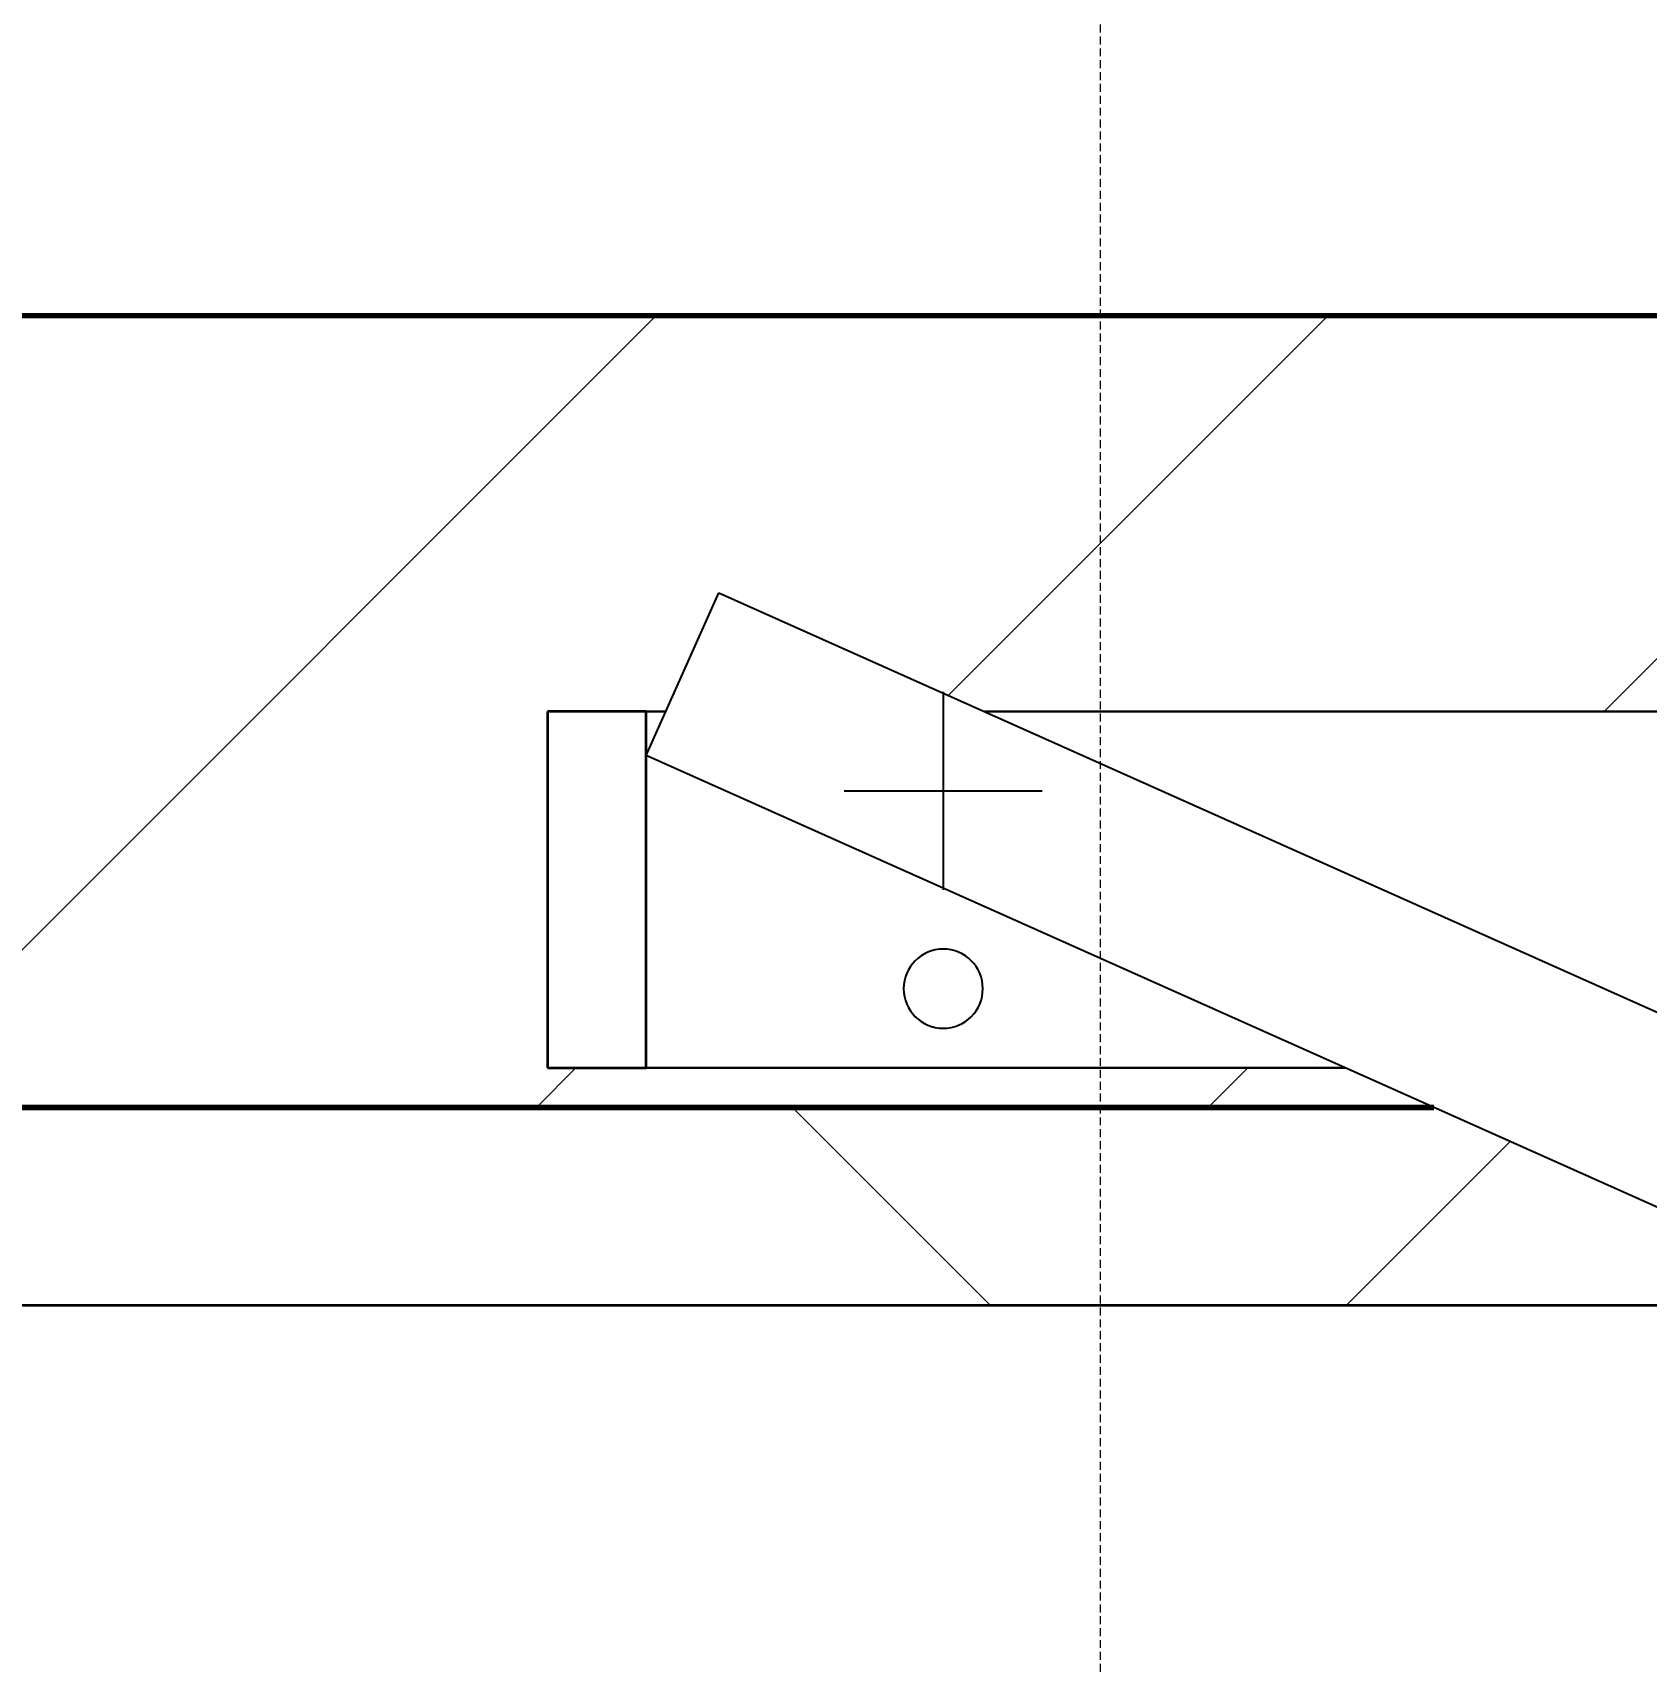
# Model space of a CAD drawing. Header units: millimetres. Extents: x -794326 to -715748, y -17796 to 22353.
# Drawn here: x -742112.4 to -741704.8, y 7803.6 to 8215.5 of the extents above; entities that cross this region are included whole.
import ezdxf

# ---------------------------------------------------------------- set-up
doc = ezdxf.new("R2010")
doc.units = ezdxf.units.MM
doc.linetypes.add('DPA_Hidden 50', pattern=[3, 2, -1])
for name, color, linetype, lineweight in [('A-ANNO-DIMS', 1, 'Continuous', 9), ('A-ANNO-DIMS-100', 1, 'Continuous', 9), ('A-DETL', 1, 'Continuous', 70), ('A-DOOR', 3, 'Continuous', 70), ('A-DOOR-E', 2, 'Continuous', 25), ('A-GLAZ-CURT', 2, 'Continuous', 9), ('A-WALL', 5, 'Continuous', 35), ('A-WALL-FNSH', 2, 'Continuous', 35), ('A-WALL-PATT', 1, 'Continuous', 35)]:
    doc.layers.add(name, color=color, linetype=linetype, lineweight=lineweight)
doc.styles.add('Arial_2', font='arial.ttf', dxfattribs={"height": 300})
doc.dimstyles.new('DPA-DIM-3_0_T-T', dxfattribs={"dimscale": 304.8, "dimtxt": 306.07782, "dimasz": 0.656168, "dimexe": 0.656168, "dimexo": 0.0625, "dimgap": 0.164042, "dimtad": 1, "dimdec": 0, "dimzin": 0, "dimdsep": 46, "dimtxsty": 'Arial_2', "dimblk1": 'OBLIQUE', "dimblk2": 'OBLIQUE', "dimsah": 1, "dimcen": 0.09, "dimdle": 0.656168, "dimadec": 8, "dimazin": 0, "dimtfac": 1, "dimtdec": 4, "dimtix": 1, "dimtmove": 0, "dimatfit": 3, "dimfxl": 1.312336, "dimfxlon": 1, "dimtvp": 1, "dimtolj": 1, "dimtzin": 0, "dimarcsym": 2})

# ---------------------------------------------------------------- blocks, each defined once
blk = doc.blocks.new('DPA_AC-SG-PI - A2_1200x2000 mm-12153081-4282-01 ENLARGED LOWER PLATFORM LEVEL - REFLECTED CEILING PLAN - SHEET 3')
at = {"layer": 'A-DOOR', "lineweight": 25}
for p, q in [((-500, 5), (-500, -45)), ((-525, -20), (-475, -20))]:
    blk.add_line(p, q, dxfattribs=at)
at = {"layer": 'A-DOOR', "lineweight": 35}
for p, q in [((-575, 0), (-600, 0)), ((-600, 0), (-600, -90)), ((-575, -90), (-575, 0)), ((-600, -90), (-575, -90))]:
    blk.add_line(p, q, dxfattribs=at)
at = {"layer": 'A-DOOR', "lineweight": 25}
for start, end in [(0, 180), (180, 0)]:
    blk.add_arc((-500, -70), 10, start, end, dxfattribs=at)
at = {"layer": 'A-DOOR-E'}
for p, q in [((-575, -11.13), (-556.64, 29.95)), ((-556.64, 29.95), (522.81, -452.33)), ((-600, 0), (-570.03, 0)), ((-600, -90), (-600, 0)), ((-575, 0), (-575, -90)), ((-570.03, 0), (-575, 0)), ((-489.61, 0), (600, 0)), ((575, 0), (-489.61, 0)), ((504.45, -493.42), (-575, -11.13)), ((-398.48, -90), (-600, -90)), ((-575, -90), (-398.48, -90))]:
    blk.add_line(p, q, dxfattribs=at)
blk = doc.blocks.new('PPLS-PP19_Custom Tile Pattern - Custom Tile Pattern-V52-4282-01 ENLARGED LOWER PLATFORM LEVEL - REFLECTED CEILING PLAN - SHEET 3')
at = {"layer": 'A-GLAZ-CURT'}
for p, q in [((-35.81, 0), (300, 0)), ((300, 0), (-35.81, 0)), ((195.99, 0), (201.89, 0)), ((201.89, 0), (195.99, 0)), ((202.06, 0), (213.31, 0)), ((213.31, 0), (202.06, 0)), ((230.06, 0), (300, 0)), ((76.1, -50), (300, -50)), ((300, -50), (76.1, -50))]:
    blk.add_line(p, q, dxfattribs=at)
for points, knots in [([(30.82, 0), (29.27, 0), (20.14, 0), (3.54, 0), (-16.48, 0), (-34.46, 0), (-35.93, 0)], [-10462.034656, -10462.034656, -10462.034656, -10462.034656, -10363.088938, -9884.23066, -9424.652049, -9188.737226, -9188.737226, -9188.737226, -9188.737226]), ([(-35.86, 0), (-31.72, 0), (-18.82, 0), (8.83, 0), (40.14, 0), (60.51, 0), (66.14, 0)], [-6168.165977, -6168.165977, -6168.165977, -6168.165977, -5862.463379, -5340.621928, -4573.028122, -4259.107139, -4259.107139, -4259.107139, -4259.107139]), ([(31.18, 0), (25.97, 0), (11.99, 0), (-10.93, 0), (-27.97, 0), (-35.84, 0)], [-4496.803627, -4496.803627, -4496.803627, -4496.803627, -4222.080604, -3745.412743, -3295.494868, -3295.494868, -3295.494868, -3295.494868]), ([(76.63, 0), (74.8, 0), (67.65, 0), (53.52, 0), (37, 0), (24.07, 0), (12.82, 0), (-2.9, 0), (-20.62, 0), (-30.05, 0), (-35.09, 0), (-35.78, 0)], [-3095.572228, -3095.572228, -3095.572228, -3095.572228, -2950.589685, -2634.532728, -2313.748533, -2106.613311, -1925.670641, -1617.263037, -1290.787923, -1039.307308, -1000.285926, -1000.285926, -1000.285926, -1000.285926]), ([(-30.52, 0), (-27.11, 0), (-17.83, 0), (5.99, 0), (22.06, 0), (37.44, 0), (45.92, 0), (57.76, 0), (64.47, 0), (72.74, 0), (75.22, 0), (76.03, 0), (76.21, 0)], [-2323.618664, -2323.618664, -2323.618664, -2323.618664, -2142.497158, -1716.209403, -1206.526904, -1089.329421, -901.315459, -753.071572, -495.328968, -421.953223, -334.951786, -290.452333, -290.452333, -290.452333, -290.452333]), ([(-15.19, 0), (-13.07, 0), (7.48, 0), (42.82, 0), (88.72, 0), (120.63, 0), (138.28, 0), (138.53, 0)], [-461.142613, -461.142613, -461.142613, -461.142613, -429.606584, -390.253598, -346.313304, -291.370682, -290.5735, -290.5735, -290.5735, -290.5735]), ([(103.09, 0), (101.08, 0), (86.31, 0), (63.34, 0), (35.84, 0), (12, 0), (3.36, 0), (-1.23, 0), (-1.84, 0)], [-375.435014, -375.435014, -375.435014, -375.435014, -369.147452, -330.153101, -307.516438, -285.83788, -246.234814, -236.991154, -236.991154, -236.991154, -236.991154]), ([(-1.73, 0), (1.41, 0), (10.39, 0), (15.02, 0), (22.91, 0), (31, 0), (39.04, 0), (51.19, 0), (58.74, 0), (61.34, 0), (61.45, 0)], [-2613.365142, -2613.365142, -2613.365142, -2613.365142, -2439.246196, -2084.094819, -1956.422387, -1818.904206, -1645.594513, -1443.202566, -1228.752106, -1120.932285, -1120.932285, -1120.932285, -1120.932285]), ([(66.14, 0), (62.48, 0), (54.01, 0), (39.61, 0), (24.74, 0), (8.59, 0), (-0.67, 0), (-1.47, 0)], [-4549.545798, -4549.545798, -4549.545798, -4549.545798, -4326.416877, -4098.545751, -3766.694881, -3333.063701, -3291.793108, -3291.793108, -3291.793108, -3291.793108]), ([(-1.31, 0), (0.23, 0), (5.47, 0), (13.15, 0), (21.24, 0), (24.62, 0), (24.72, 0), (24.72, 0)], [-4865.001098, -4865.001098, -4865.001098, -4865.001098, -4785.90057, -4596.498881, -4445.288762, -4384.376941, -4376.041937, -4376.041937, -4376.041937, -4376.041937]), ([(-0.89, 0), (0.74, 0), (5.35, 0), (15.97, 0), (22.54, 0), (24.49, 0)], [-219.003758, -219.003758, -219.003758, -219.003758, -206.416616, -198.214427, -187.717507, -187.717507, -187.717507, -187.717507]), ([(24.69, 0), (24.54, 0), (20.99, 0), (15.48, 0), (10.8, 0), (9.63, 0)], [-4368.572414, -4368.572414, -4368.572414, -4368.572414, -4306.476363, -4080.000647, -3772.857994, -3772.857994, -3772.857994, -3772.857994]), ([(18.16, 0), (19.15, 0), (24.25, 0), (25.66, 0), (26.12, 0)], [-5700.113719, -5700.113719, -5700.113719, -5700.113719, -5554.232259, -5302.431367, -5302.431367, -5302.431367, -5302.431367]), ([(114.39, 0), (114.2, 0), (112.08, 0), (105.42, 0), (92.38, 0), (85.59, 0), (74.4, 0), (62.26, 0), (51.85, 0), (43.81, 0), (29.53, 0), (20.67, 0), (18.85, 0), (18.16, 0)], [-8148.58938, -8148.58938, -8148.58938, -8148.58938, -8105.191388, -7723.759874, -7531.75727, -7135.649961, -6924.452779, -6738.82075, -6548.303034, -6314.283804, -6135.05769, -5972.647715, -5832.674503, -5832.674503, -5832.674503, -5832.674503]), ([(27.44, 0), (27.9, 0), (29.54, 0), (38.07, 0), (50.86, 0), (61.94, 0), (66.15, 0)], [-5037.309798, -5037.309798, -5037.309798, -5037.309798, -4887.603822, -4705.298446, -4353.683244, -4113.849236, -4113.849236, -4113.849236, -4113.849236]), ([(27.89, 0), (29.09, 0), (33.4, 0), (47.79, 0), (59.49, 0), (65.78, 0)], [-147.777612, -147.777612, -147.777612, -147.777612, -135.792042, -118.513713, -99.849738, -99.849738, -99.849738, -99.849738]), ([(53.18, 0), (53.06, 0), (52.22, 0), (44.99, 0), (36.46, 0), (30.82, 0)], [-622.740158, -622.740158, -622.740158, -622.740158, -566.066452, -360.610861, 0, 0, 0, 0]), ([(134.04, 0), (125.77, 0), (106.11, 0), (76.86, 0), (57.82, 0), (46.51, 0), (41.18, 0), (36.02, 0), (35.54, 0), (35.54, 0)], [-445.544622, -445.544622, -445.544622, -445.544622, -401.860199, -357.622665, -341.267687, -334.000314, -326.15566, -319.318397, -317.489778, -317.489778, -317.489778, -317.489778]), ([(36.29, 0), (37.77, 0), (48.82, 0), (64.79, 0), (95.91, 0), (122.89, 0), (131.14, 0), (133.34, 0)], [-314.598523, -314.598523, -314.598523, -314.598523, -305.899624, -287.17622, -249.500363, -194.761443, -159.62089, -159.62089, -159.62089, -159.62089]), ([(61.47, 0), (61.47, 0), (61.21, 0), (54.61, 0), (53.71, 0), (53.56, 0)], [-1113.311073, -1113.311073, -1113.311073, -1113.311073, -1096.402191, -891.204116, -747.28819, -747.28819, -747.28819, -747.28819]), ([(66.14, 0), (66.68, 0), (78.78, 0), (100.57, 0), (116.36, 0), (128.63, 0), (128.95, 0)], [-99.496768, -99.496768, -99.496768, -99.496768, -97.899267, -63.759246, -39.050993, -35.895543, -35.895543, -35.895543, -35.895543]), ([(66.29, 0), (69.2, 0), (75.96, 0), (82.12, 0), (83.66, 0)], [-4256.411813, -4256.411813, -4256.411813, -4256.411813, -4094.177415, -3869.465285, -3869.465285, -3869.465285, -3869.465285]), ([(66.38, 0), (68.98, 0), (74.83, 0), (84.83, 0), (86.01, 0), (92.51, 0), (94.33, 0)], [-4109.384309, -4109.384309, -4109.384309, -4109.384309, -3960.84581, -3759.045785, -3336.541051, -2783.776468, -2783.776468, -2783.776468, -2783.776468]), ([(136.44, 0), (121.66, 0), (98.51, 0), (74.89, 0), (66.89, 0)], [-106.750556, -106.750556, -106.750556, -106.750556, -59.610984, -35.583519, -35.583519, -35.583519, -35.583519]), ([(76.22, 0), (75.58, 0), (73.64, 0), (71.05, 0), (70.61, 0)], [-193.634889, -193.634889, -193.634889, -193.634889, -31.537676, 0, 0, 0, 0]), ([(94.4, 0), (94.4, 0), (94.64, 0), (99.11, 0), (108.97, 0), (119.78, 0), (128.84, 0), (133.72, 0)], [-2348.345796, -2348.345796, -2348.345796, -2348.345796, -2310.419338, -2233.599744, -2052.234781, -1843.028543, -1590.72941, -1590.72941, -1590.72941, -1590.72941]), ([(129.02, 0), (129.02, 0), (124.41, 0), (122.35, 0), (114.96, 0), (108.04, 0), (103.09, 0)], [-35.386604, -35.386604, -35.386604, -35.386604, -31.430235, -22.807238, -15.488593, 0, 0, 0, 0]), ([(133.59, 0), (133.32, 0), (130.97, 0), (126.24, 0), (118.6, 0), (114.23, 0), (111.98, 0), (105.66, 0), (105.23, 0), (105.23, 0)], [-9692.532631, -9692.532631, -9692.532631, -9692.532631, -9677.714971, -9567.007022, -9453.21225, -9220.200448, -9012.77275, -8966.157302, -8929.495943, -8929.495943, -8929.495943, -8929.495943]), ([(105.26, 0), (105.52, 0), (111.01, 0), (112.65, 0), (113.59, 0)], [-8920.561005, -8920.561005, -8920.561005, -8920.561005, -8814.835624, -8577.462505, -8577.462505, -8577.462505, -8577.462505]), ([(128.58, 0), (128.8, 0), (130.16, 0), (139.26, 0), (152.67, 0), (161.24, 0), (162.19, 0), (162.75, 0)], [-633.326174, -633.326174, -633.326174, -633.326174, -627.736123, -618.981161, -602.094757, -592.980799, -581.414464, -581.414464, -581.414464, -581.414464]), ([(133.72, 0), (133.28, 0), (131.75, 0), (129.87, 0), (129.11, 0)], [-655.57405, -655.57405, -655.57405, -655.57405, -651.020627, -640.742133, -640.742133, -640.742133, -640.742133]), ([(134.02, 0), (135.09, 0), (144.52, 0), (163.31, 0), (185.23, 0), (193.62, 0), (194.69, 0), (194.79, 0)], [-1585.435539, -1585.435539, -1585.435539, -1585.435539, -1530.39897, -1095.004608, -529.74427, -295.064701, -265.121568, -265.121568, -265.121568, -265.121568]), ([(157.9, 0), (156.77, 0), (151.67, 0), (143.6, 0), (136.75, 0), (134.03, 0)], [-10292.955006, -10292.955006, -10292.955006, -10292.955006, -10098.273015, -9847.788484, -9700.448398, -9700.448398, -9700.448398, -9700.448398]), ([(168.37, 0), (167.68, 0), (162.47, 0), (152, 0), (137.19, 0), (135.11, 0)], [-543.375029, -543.375029, -543.375029, -543.375029, -530.793311, -458.593899, -447.436494, -447.436494, -447.436494, -447.436494]), ([(193.8, 0), (193.33, 0), (190.11, 0), (183.13, 0), (171, 0), (161.95, 0), (161.28, 0), (158.35, 0), (157.85, 0), (157.77, 0)], [-11665.349007, -11665.349007, -11665.349007, -11665.349007, -11565.880756, -11105.624034, -10839.086983, -10768.332124, -10666.779182, -10580.760289, -10550.278881, -10550.278881, -10550.278881, -10550.278881]), ([(201.88, 0), (190.4, 0), (176.29, 0), (159.34, 0), (158.33, 0), (158.3, 0)], [-183.995455, -183.995455, -183.995455, -183.995455, -143.776725, -129.632772, -123.352749, -123.352749, -123.352749, -123.352749]), ([(159.07, 0), (159.13, 0), (160.84, 0), (165.21, 0), (174.15, 0), (185.98, 0), (208.82, 0), (219.42, 0), (230.06, 0)], [-115.643202, -115.643202, -115.643202, -115.643202, -114.681583, -87.660824, -65.295536, -41.623857, -24.459831, 0, 0, 0, 0]), ([(162.75, 0), (165.4, 0), (170.91, 0), (172.61, 0), (172.61, 0)], [-111.264224, -111.264224, -111.264224, -111.264224, -56.742688, -19.085662, -19.085662, -19.085662, -19.085662]), ([(247.1, 0), (246.76, 0), (245.04, 0), (238.34, 0), (226.56, 0), (221.1, 0), (200.27, 0), (182.99, 0), (174.27, 0), (169.67, 0), (168.99, 0)], [-9649.085549, -9649.085549, -9649.085549, -9649.085549, -9581.591397, -9406.094246, -9221.510254, -9016.44624, -8717.832359, -8253.978395, -8152.463617, -8069.855175, -8069.855175, -8069.855175, -8069.855175]), ([(201.75, 0), (197.44, 0), (186.36, 0), (175.3, 0), (169.49, 0)], [-180.398796, -180.398796, -180.398796, -180.398796, -162.427601, -142.916156, -142.916156, -142.916156, -142.916156]), ([(171.51, 0), (176.48, 0), (193.23, 0), (198.16, 0), (200.5, 0), (200.84, 0)], [-7971.819559, -7971.819559, -7971.819559, -7971.819559, -7784.112253, -7606.717214, -7575.738696, -7575.738696, -7575.738696, -7575.738696]), ([(172.07, 0), (177.66, 0), (187.87, 0), (201.08, 0), (207.47, 0), (213.96, 0), (215.11, 0)], [-255.364076, -255.364076, -255.364076, -255.364076, -237.955587, -223.92608, -215.862851, -208.75215, -208.75215, -208.75215, -208.75215]), ([(215.22, 0), (214.62, 0), (210.55, 0), (206.87, 0), (202.81, 0), (201.9, 0)], [-203.825446, -203.825446, -203.825446, -203.825446, -198.527383, -184.406837, -180.61589, -180.61589, -180.61589, -180.61589]), ([(201.96, 0), (204.64, 0), (209.13, 0), (213.9, 0), (241.96, 0), (266.73, 0), (281.71, 0), (291.71, 0), (296.52, 0), (297.86, 0), (298.09, 0)], [-7541.408582, -7541.408582, -7541.408582, -7541.408582, -7289.299508, -7042.621073, -6582.165592, -6068.460911, -5766.029927, -5566.724884, -5280.360606, -5199.253518, -5199.253518, -5199.253518, -5199.253518]), ([(300, 0), (286.53, 0), (254.22, 0), (220.84, 0), (203.62, 0), (202.77, 0)], [-285.253232, -285.253232, -285.253232, -285.253232, -244.693688, -187.987675, -185.029123, -185.029123, -185.029123, -185.029123]), ([(300, 0), (288.22, 0), (262, 0), (230.43, 0), (219.94, 0), (219.02, 0)], [-12528.858583, -12528.858583, -12528.858583, -12528.858583, -11905.454923, -11162.864862, -10856.732305, -10856.732305, -10856.732305, -10856.732305]), ([(219.9, 0), (220.86, 0), (227.84, 0), (242.06, 0), (246.54, 0), (246.96, 0)], [-10670.940496, -10670.940496, -10670.940496, -10670.940496, -10511.382485, -9925.173265, -9834.877357, -9834.877357, -9834.877357, -9834.877357]), ([(284.76, 0), (284.76, 0), (285.09, 0), (287.47, 0), (293.59, 0), (297.76, 0), (300, 0)], [-4110.630118, -4110.630118, -4110.630118, -4110.630118, -4053.389046, -3959.664717, -3862.421465, -3746.95702, -3746.95702, -3746.95702, -3746.95702]), ([(297.38, 0), (295.84, 0), (291.62, 0), (285.38, 0), (284.87, 0)], [-4803.172655, -4803.172655, -4803.172655, -4803.172655, -4358.271401, -4143.037883, -4143.037883, -4143.037883, -4143.037883])]:
    blk.add_open_spline(points, degree=3, knots=knots, dxfattribs=at)
for points in [[(24.49, 0), (25.23, 0), (25.72, 0), (26.04, 0)], [(66.14, 0), (54.53, 0), (42.86, 0), (31.18, 0)], [(70.61, 0), (69.26, 0), (67.78, 0), (66.19, 0)], [(80.35, 0), (79.57, 0), (78.27, 0), (76.63, 0)], [(84.06, 0), (83.48, 0), (82.41, 0), (81.72, 0)], [(137.1, 0), (136.32, 0), (135.32, 0), (134.05, 0)], [(168.74, 0), (168.74, 0), (169.81, 0), (171.51, 0)], [(195.11, 0), (194.91, 0), (194.44, 0), (193.8, 0)]]:
    blk.add_open_spline(points, degree=3, dxfattribs=at)
blk = doc.blocks.new('PPLS-PP19_Custom Tile Pattern - Custom Tile Pattern-V53-4282-01 ENLARGED LOWER PLATFORM LEVEL - REFLECTED CEILING PLAN - SHEET 3')
at = {"layer": 'A-GLAZ-CURT'}
for p, q in [((-300, 0), (300, 0)), ((300, 0), (-300, 0)), ((-293.07, 0), (-275.75, 0)), ((-275.75, 0), (-293.07, 0)), ((-222.32, 0), (-205, 0)), ((-205, 0), (-222.32, 0)), ((-300, -50), (300, -50)), ((300, -50), (-300, -50))]:
    blk.add_line(p, q, dxfattribs=at)
at = {"layer": 'A-GLAZ-CURT', "flags": 128}
for points in [[(-300, 0), (-291.56, 0), (-283.3, 0), (-275.2, 0), (-267.26, 0), (-259.45, 0), (-251.77, 0), (-244.2, 0), (-236.74, 0), (-229.36, 0), (-222.06, 0), (-214.83, 0), (-207.71, 0), (-200.76, 0), (-194.47, 0)], [(-169.65, 0), (-174.47, 0), (-179.49, 0), (-184.81, 0), (-190.44, 0), (-196.37, 0), (-202.58, 0), (-209.04, 0), (-215.73, 0), (-222.63, 0), (-229.72, 0), (-236.97, 0), (-244.39, 0), (-251.96, 0), (-259.67, 0), (-267.51, 0), (-275.48, 0), (-283.55, 0), (-291.73, 0), (-300, 0)], [(-194.02, 0), (-187.54, 0), (-181.38, 0), (-175.58, 0), (-170.25, 0), (-165.64, 0), (-162.01, 0), (-159.53, 0), (-157.46, 0), (-154.52, 0), (-149.42, 0), (-141.84, 0), (-132.81, 0), (-126.4, 0)]]:
    blk.add_lwpolyline(points, dxfattribs=at)
at = {"layer": 'A-GLAZ-CURT'}
for points, knots in [([(-300, 0), (-284.65, 0), (-236.57, 0), (-174.61, 0), (-129.95, 0), (-110.8, 0), (-99.5, 0), (-91.46, 0)], [-5323.127839, -5323.127839, -5323.127839, -5323.127839, -4502.809032, -2700.551212, -1002.059161, -460.363443, 0, 0, 0, 0]), ([(-262.92, 0), (-269.62, 0), (-281.69, 0), (-294.48, 0), (-300, 0)], [-14117.930795, -14117.930795, -14117.930795, -14117.930795, -13729.592194, -13439.944408, -13439.944408, -13439.944408, -13439.944408]), ([(-262.44, 0), (-262.56, 0), (-263.93, 0), (-264.9, 0), (-265.4, 0)], [-227.211452, -227.211452, -227.211452, -227.211452, -208.940337, 0, 0, 0, 0]), ([(-195, 0), (-201.23, 0), (-222.23, 0), (-245.07, 0), (-262.35, 0)], [-15570.758768, -15570.758768, -15570.758768, -15570.758768, -15131.813646, -14128.93112, -14128.93112, -14128.93112, -14128.93112]), ([(-194.47, 0), (-198.1, 0), (-212.84, 0), (-232.01, 0), (-254.12, 0), (-259.77, 0), (-261.69, 0)], [-1587.663048, -1587.663048, -1587.663048, -1587.663048, -1400.429864, -858.079193, -543.655514, -265.643949, -265.643949, -265.643949, -265.643949]), ([(-258.6, 0), (-257.91, 0), (-254.26, 0), (-241.25, 0), (-225.99, 0), (-213.1, 0), (-203.19, 0), (-197.31, 0), (-194.47, 0)], [-5722.54675, -5722.54675, -5722.54675, -5722.54675, -5657.471696, -5413.335975, -5017.494783, -4832.723979, -4666.091899, -4504.997302, -4504.997302, -4504.997302, -4504.997302]), ([(-194.48, 0), (-195.47, 0), (-204.86, 0), (-216.65, 0), (-231.26, 0), (-233.46, 0), (-234, 0)], [-1475.09807, -1475.09807, -1475.09807, -1475.09807, -1422.553702, -978.033455, -846.069444, -682.911962, -682.911962, -682.911962, -682.911962]), ([(-233.49, 0), (-233.44, 0), (-232.38, 0), (-230.74, 0), (-225.3, 0), (-223.63, 0)], [-455.274641, -455.274641, -455.274641, -455.274641, -440.605512, -119.536984, 0, 0, 0, 0]), ([(-223.63, 0), (-219.39, 0), (-206.17, 0), (-188.58, 0), (-169.02, 0), (-152.12, 0), (-136.84, 0), (-129.54, 0), (-127.42, 0), (-127.37, 0)], [-5463.295695, -5463.295695, -5463.295695, -5463.295695, -5161.076232, -4739.070012, -4465.409639, -4149.119819, -3839.893365, -3647.167523, -3642.19713, -3642.19713, -3642.19713, -3642.19713]), ([(-126.6, 0), (-129.29, 0), (-149.49, 0), (-172.49, 0), (-194.47, 0)], [-17381.180655, -17381.180655, -17381.180655, -17381.180655, -17136.203329, -15583.19664, -15583.19664, -15583.19664, -15583.19664]), ([(-133.82, 0), (-135.51, 0), (-137.8, 0), (-149.31, 0), (-162.01, 0), (-176.88, 0), (-188.86, 0), (-194.22, 0)], [-2731.647847, -2731.647847, -2731.647847, -2731.647847, -2418.507304, -2308.929706, -2113.765672, -1763.376603, -1479.642584, -1479.642584, -1479.642584, -1479.642584]), ([(-137.88, 0), (-140.56, 0), (-147.66, 0), (-147.69, 0), (-158.72, 0), (-174.02, 0), (-182.92, 0), (-191, 0), (-194.11, 0)], [-3187.727384, -3187.727384, -3187.727384, -3187.727384, -2919.378265, -2477.344047, -2237.412286, -2029.680487, -1755.085331, -1593.863692, -1593.863692, -1593.863692, -1593.863692]), ([(-193.87, 0), (-191.35, 0), (-182.86, 0), (-171.77, 0), (-158.7, 0), (-157.22, 0)], [-4493.543421, -4493.543421, -4493.543421, -4493.543421, -4349.945572, -4000.813434, -3840.635403, -3840.635403, -3840.635403, -3840.635403])]:
    blk.add_open_spline(points, degree=3, knots=knots, dxfattribs=at)
blk = doc.blocks.new('DIMBLOCK66-4282-01 ENLARGED LOWER PLATFORM LEVEL - REFLECTED CEILING PLAN - SHEET 3')
at = {"layer": 'A-ANNO-DIMS-100'}
for p, q in [((-745542.37, 8666.44), (-745542.37, 8066.44)), ((-745542.37, 8266.44), (-745542.37, 8666.44)), ((-728752.37, 8666.44), (-728752.37, 8066.44)), ((-728752.37, 8266.44), (-728752.37, 8666.44)), ((-745742.37, 8266.44), (-728552.37, 8266.44))]:
    blk.add_line(p, q, dxfattribs=at)
at = {"layer": 'A-ANNO-DIMS-100', "lineweight": 35}
for p, q in [((-745542.37, 8266.44), (-745442.37, 8366.44)), ((-728752.37, 8266.44), (-728652.37, 8366.44)), ((-745542.37, 8266.44), (-745642.37, 8166.44)), ((-728752.37, 8266.44), (-728852.37, 8166.44))]:
    blk.add_line(p, q, dxfattribs=at)
at = {"layer": 'A-ANNO-DIMS-100', "color": 0, "insert": (-737724.21, 8705.91), "char_height": 300, "width": 1384.4135, "attachment_point": 1, "line_spacing_factor": 0.941778, "style": 'Arial_2'}
blk.add_mtext('16790', dxfattribs=at)
blk = doc.blocks.new('_Oblique')
at = {"color": 0, "linetype": 'ByBlock', "lineweight": -2}
blk.add_line((-0.5, -0.5), (0.5, 0.5), dxfattribs=at)

msp = doc.modelspace()

# ---------------------------------------------------------------- hatches: boundary and pattern name
at = {"layer": 'A-WALL-PATT', "lineweight": 9}
h = msp.add_hatch(dxfattribs=at)
h.set_pattern_fill('FP_2', color=256, style=0, pattern_type=2)
h.set_pattern_definition([(45, (0, 0), (-84.852814, 84.852814), [])])
h.paths.add_polyline_path([(-733552.04, 7944.02), (-733352.04, 7944.02), (-733352.04, 8144.02), (-755057.37, 8144.02), (-755057.37, 7944.02), (-741758.47, 7944.02), (-741780.86, 7954.02), (-741982.37, 7954.02), (-741982.37, 8044.02), (-741952.4, 8044.02), (-741939.02, 8073.97), (-741871.98, 8044.02), (-740782.37, 8044.02), (-740782.37, 7954.02), (-741670.54, 7954.02), (-741648.16, 7944.02), (-739358.47, 7944.02), (-739380.86, 7954.02), (-739582.37, 7954.02), (-739582.37, 8044.02), (-739552.4, 8044.02), (-739539.02, 8073.97), (-739471.98, 8044.02), (-738382.37, 8044.02), (-738382.37, 7954.02), (-739270.54, 7954.02), (-739248.16, 7944.02), (-734010.62, 7944.02)])
h = msp.add_hatch(dxfattribs=at)
h.set_pattern_fill('FP_3', color=256, style=0, pattern_type=2)
h.set_pattern_definition([(45, (0, 0), (-212.13203, 212.13203), []), (135, (0, 0), (-212.13203, -212.13203), [])])
h.paths.add_polyline_path([(-733602.04, 7894.02), (-733552.04, 7894.02), (-733552.04, 7944.02), (-739248.16, 7944.02), (-739136.25, 7894.02), (-734010.62, 7894.02)])
h.paths.add_polyline_path([(-739780.1, 7894.02), (-739246.56, 7894.02), (-739358.47, 7944.02), (-741648.16, 7944.02), (-741536.25, 7894.02), (-739847.98, 7894.02)])
h.paths.add_polyline_path([(-741646.56, 7894.02), (-741758.47, 7944.02), (-751479.42, 7944.02), (-751479.42, 7894.02), (-741680.64, 7894.02)])

# ---------------------------------------------------------------- linework, layer by layer
at = {"layer": 'A-DETL', "color": 55, "linetype": 'DPA_Hidden 50', "lineweight": 9}
msp.add_line((-741842.66, 5461.51), (-741842.66, 14661.51), dxfattribs=at)
at = {"layer": 'A-WALL', "color": 7, "lineweight": 70}
for p, q in [((-745542.37, 8144.02), (-741982.37, 8144.02)), ((-741982.37, 8144.02), (-740782.37, 8144.02)), ((-751479.42, 7944.02), (-741982.37, 7944.02)), ((-741982.37, 7944.02), (-751479.42, 7944.02)), ((-741982.37, 7944.02), (-741758.47, 7944.02)), ((-741758.47, 7944.02), (-741982.37, 7944.02))]:
    msp.add_line(p, q, dxfattribs=at)
at = {"layer": 'A-WALL-FNSH', "color": 250}
for p, q in [((-741982.37, 7894.02), (-751479.42, 7894.02)), ((-741646.56, 7894.02), (-741982.37, 7894.02))]:
    msp.add_line(p, q, dxfattribs=at)

# ---------------------------------------------------------------- block references
at = {"layer": 'A-DOOR-E'}
msp.add_blockref('DPA_AC-SG-PI - A2_1200x2000 mm-12153081-4282-01 ENLARGED LOWER PLATFORM LEVEL - REFLECTED CEILING PLAN - SHEET 3', (-741382.37, 8044.02), dxfattribs=at)
at = {"layer": 'A-GLAZ-CURT', "rotation": 180}
for name, p in [('PPLS-PP19_Custom Tile Pattern - Custom Tile Pattern-V53-4282-01 ENLARGED LOWER PLATFORM LEVEL - REFLECTED CEILING PLAN - SHEET 3', (-742282.37, 7894.02)), ('PPLS-PP19_Custom Tile Pattern - Custom Tile Pattern-V52-4282-01 ENLARGED LOWER PLATFORM LEVEL - REFLECTED CEILING PLAN - SHEET 3', (-741682.37, 7894.02))]:
    msp.add_blockref(name, p, dxfattribs=at)

# ---------------------------------------------------------------- dimensions: what is measured, and where the dimension line sits
at = {"layer": 'A-ANNO-DIMS'}
dim = msp.add_linear_dim(base=(-728752.37, 8266.44), p1=(-745542.37, 8666.44), p2=(-728752.37, 8666.44), dimstyle='DPA-DIM-3_0_T-T', override={"dimpost": '<>', "dimfxl": 16790}, dxfattribs=at)
dim.commit()
dim.dimension.update_dxf_attribs({"geometry": 'DIMBLOCK66-4282-01 ENLARGED LOWER PLATFORM LEVEL - REFLECTED CEILING PLAN - SHEET 3', "text_midpoint": (-737147.37, 8469.62)})

doc.saveas('drawing.dxf')
